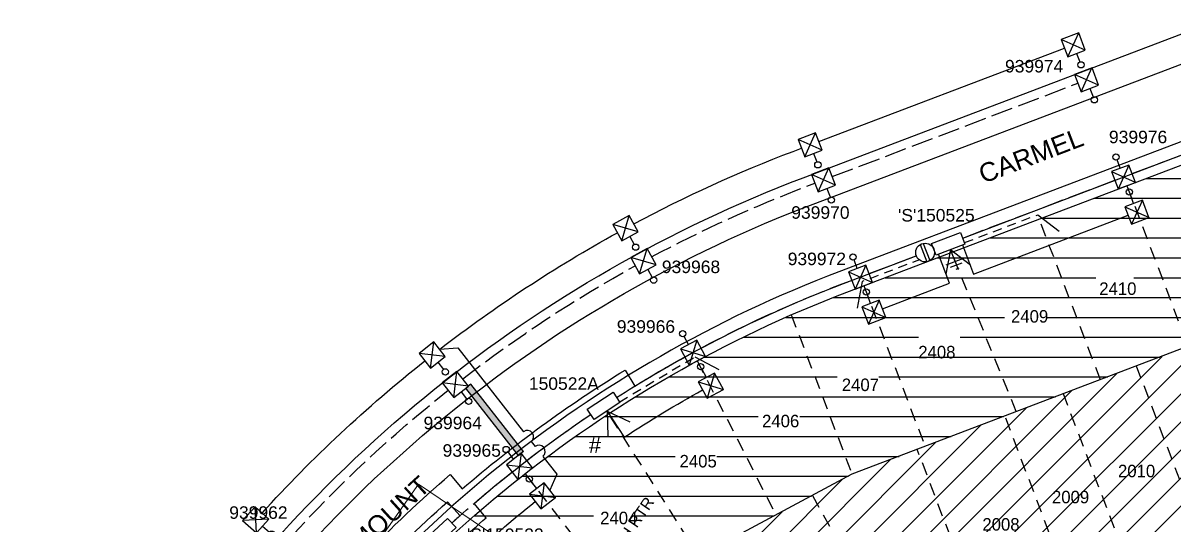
# Model space of a CAD drawing. Header units: metres. Extents: x 303798 to 304438, y 6274082 to 6274908.
# Drawn here: x 303813.7 to 303997.7, y 6274411.1 to 6274491.4 of the extents above; entities that cross this region are included whole.
import ezdxf
from ezdxf import colors
from ezdxf.entities.mleader import LeaderData, LeaderLine
from ezdxf.enums import TextEntityAlignment as Align
from ezdxf.math import Vec2, Vec3

# ---------------------------------------------------------------- set-up
doc = ezdxf.new("R2010")
doc.units = ezdxf.units.M
doc.header["$LTSCALE"] = 0.7
for name, pattern in [('Cable Exist OH', [1, 1, 0]), ('CENTERX2', [101.6, 63.5, -12.7, 12.7, -12.7]), ('Dash', [5, 3, -2]), ('IE Trench LV', [6.5, 5, -1.5])]:
    doc.linetypes.add(name, pattern=pattern)
doc.layers.get('0').update_dxf_attribs({"color": 6})
for name, color, linetype in [('_User Miscellaneous1', 3, 'Continuous'), ('_User Miscellaneous11', 7, 'Continuous'), ('_User Miscellaneous4', 7, 'Continuous'), ('_User Miscellaneous7', 150, 'Continuous'), ('_User Miscellaneous8', 7, 'Continuous'), ('_User Miscellaneous9', 8, 'Continuous'), ('Cadastre Developer_SP_NEW', 4, 'Continuous'), ('Cadastre Roads_SP_NEW', 8, 'Continuous'), ('Duct_SP_NEW', 2, 'Continuous'), ('Equip_HV_NEW', 1, 'Continuous'), ('Equip_LV_NEW', 5, 'Continuous'), ('Mains_HV_NEW_V97', 2, 'Continuous'), ('Mains_LV_NEW_R6', 2, 'Continuous'), ('Mains_LV_NEW_R94', 2, 'Continuous'), ('Mains_LV_NEW_T84', 2, 'Continuous'), ('Services_SP_NEW_UG', 2, 'Continuous'), ('SupportsUG_SP_LV_NEW', 2, 'Continuous'), ('SupportsUG_SP_LV_SL_NEW', 2, 'Continuous'), ('Trench_SP_NEW', 2, 'Continuous')]:
    doc.layers.add(name, color=color, linetype=linetype)
doc.layers.add('_User Miscellaneous5', color=7, linetype='Continuous', lineweight=35)
doc.layers.add('_User Notes', color=7, linetype='Continuous', plot=False)
doc.styles.add('ARIAL', font='arial.ttf', dxfattribs={"height": 2})
doc.styles.add('Dot', font='dotfont.shx', dxfattribs={"height": 2})
doc.styles.add('POLE_LABEL', font='arial.ttf')
doc.styles.add('SL_LABEL', font='arial.ttf')
doc.styles.get("Standard").update_dxf_attribs({"font": 'arial.ttf'})
doc.styles.add('style1', font='iso3098b.shx')
doc.linetypes.add('Cable 1', pattern='A,10,-0.1,["//",style1,S=2.5,R=0,X=0.35,Y=-1.25],-5', length=15.1)
doc.linetypes.add('Cable New UG', pattern='A,8,-1,["x",style1,S=3.5,R=0,X=0.35,Y=-1],-3.5', length=12.5)
doc.linetypes.add('Cable Z', pattern='A,8,-1,["Z",Standard,S=2.5,R=0,X=0.35,Y=-1.25],-3.5', length=12.5)
pattern_1 = [(45, (-0.0158, -0.2443), (-2.2450640303, 2.2450640303), [])]

# ---------------------------------------------------------------- blocks, each defined once
blk = doc.blocks.new('*U49')
at = {"lineweight": -3}
blk.add_lwpolyline([(-2.48, 2.49), (2.47, 2.49), (2.47, 0.51), (-2.48, 0.51)], close=True, dxfattribs=at)
for tag, flags, p in [('STREET_CODE', 9, (1.5, 3.5)), ('OWNED_BY', 9, (1.5, 3.3)), ('OPERATED_BY', 9, (1.5, 3.1)), ('STATE', 9, (1.5, 2.7)), ('SUPPORT_TYPE', 9, (1.5, 2.5)), ('MAINTAINED_BY', 9, (1.5, 2.9)), ('USAGE', 9, (1.5, 2.3)), ('LEGEND', 9, (1.5, 2.1)), ('PARENT', 9, (1.5, 1.9)), ('SUBURB', 9, (1.5, 1.7)), ('STREETNAME', 9, (1.5, 1.5)), ('Z', 1, (1.5, 0.9)), ('LOCATION', 9, (1.5, 1.3)), ('NOTES', 9, (1.5, 1.1))]:
    blk.add_attdef(tag, text='', height=0.2, dxfattribs=dict(flags=flags)).set_placement(p, align=Align.MIDDLE_LEFT)
at = {"layer": '_User Miscellaneous4', "style": 'ARIAL', "flags": 8}
blk.add_attdef('ASSET_NUM', text='', height=2, dxfattribs=at).set_placement((2, 5.5), align=Align.MIDDLE_LEFT)
blk = doc.blocks.new('A$C1B2C29DD')
at = {"layer": 'Services_SP_NEW_UG', "color": 2, "flags": 128}
for points in [[(0, 0), (-2.1, 3.44)], [(0, 0), (2.1, 3.44)]]:
    blk.add_lwpolyline(points, dxfattribs=at)
blk = doc.blocks.new('*U150')
at = {"layer": '_User Miscellaneous7', "lineweight": -3}
for points in [[(0, -3.03), (0, -1.58)], [(-1.49, -3.03), (1.5, -6.01)], [(1.49, -3.03), (-1.49, -6)]]:
    blk.add_lwpolyline(points, dxfattribs=at)
blk.add_lwpolyline([(-1.49, -6), (1.49, -6), (1.49, -3.03), (-1.49, -3.03)], close=True, dxfattribs=at)
blk.add_circle((0, -1.08), 0.5, dxfattribs=at)
at = {"layer": '_User Miscellaneous8', "color": 2, "lineweight": -3}
blk.add_lwpolyline([(-1.49, 0), (1.49, 0), (1.49, 2.97), (-1.49, 2.97)], close=True, dxfattribs=at)
at = {"layer": '_User Miscellaneous9', "color": 2, "lineweight": -3}
for points in [[(-1.49, 2.97), (1.5, -0.01)], [(1.49, 2.97), (-1.49, -0.01)]]:
    blk.add_lwpolyline(points, dxfattribs=at)
at = {"style": 'POLE_LABEL', "flags": 9}
blk.add_attdef('STRUCTURE_PLANT_NUMBER', text='', height=0.2, dxfattribs=at).set_placement((1.64, 1.73), align=Align.MIDDLE_LEFT)
for tag, flags, p in [('STREET_CODE', 9, (1.64, 1.49)), ('OWNED_BY', 9, (1.64, 1.09)), ('OPERATED_BY', 9, (1.64, 0.89)), ('STATE', 9, (1.64, 0.49)), ('COLUMN_TYPE', 9, (1.64, 1.29)), ('MAINTAINED_BY', 9, (1.64, 0.69)), ('USAGE', 9, (1.64, 0.29)), ('LEGEND', 9, (1.64, 0.09)), ('SUBURB', 9, (1.64, -0.31)), ('STREETNAME', 9, (1.64, -0.51)), ('Z', 1, (1.64, -1.31)), ('PARENT', 9, (1.64, -0.11)), ('LOCATION', 9, (1.64, -0.71)), ('NOTES', 9, (1.64, -0.91)), ('LABEL_ALIGNMENT', 9, (1.64, -1.11))]:
    blk.add_attdef(tag, text='', height=0.2, dxfattribs=dict(flags=flags)).set_placement(p, align=Align.MIDDLE_LEFT)
at = {"layer": '_User Miscellaneous5', "style": 'ARIAL', "flags": 8}
blk.add_attdef('ASSET_NUM', text='', height=2, dxfattribs=at).set_placement((2, 3.49), align=Align.MIDDLE_LEFT)
blk = doc.blocks.new('*U51')
at = {"layer": '_User Miscellaneous8', "color": 2}
blk.add_line((0, 0), (0, 1.45), dxfattribs=at)
blk.add_circle((0, 1.95), 0.5, dxfattribs=at)
for tag, p, flags in [('Z', (0, 0), 1), ('OPERATED_BY', (0, -9.61), 9)]:
    blk.add_attdef(tag, p, '', height=0.2, dxfattribs=dict(flags=flags))
at = {"style": 'SL_LABEL', "flags": 9}
blk.add_attdef('STREET_CODE', text='', height=0.2, dxfattribs=at).set_placement((0, -0.2), align=Align.MIDDLE_LEFT)
at = {"flags": 9}
for tag, p in [('CONSTRUCTED_VOLTAGE', (0, -0.4)), ('CONTROL_TYPE', (0, -0.6)), ('OPERATING_VOLTAGE', (0, -1.4)), ('ORIENTATION', (0, -1.6)), ('OWNED_BY', (0, -1.8)), ('LANTERN_PURPOSE', (0, -0.8)), ('LANTERN_TYPE', (0, -1)), ('NO_PHASES', (0, -1.2)), ('STATE', (0, -2)), ('CEXIST', (0, -2.4)), ('CNEW', (0, -2.6)), ('CNUMBER', (0, -2.8)), ('CREMOVE', (0, -3)), ('CREPLACE', (0, -3.2)), ('USAGE', (0, -2.2)), ('LKINGHEIGHT', (0, -3.4)), ('LBRACKET', (0, -3.6)), ('LBRACKETVOCAB', (0, -3.8)), ('LCATEGORY', (0, -4)), ('LCHARGE1', (0, -4.2)), ('LCHARGE1PERCENT', (0, -4.4)), ('LCHARGE2', (0, -4.6)), ('LCHARGE2PERCENT', (0, -4.8)), ('LCHARGE3', (0, -5)), ('LCHARGE3PERCENT', (0, -5.2)), ('LEXIST', (0, -5.4)), ('LLAMP', (0, -5.6)), ('LLAMPVOCAB', (0, -5.8)), ('LMAST', (0, -6)), ('LMASTVOCAB', (0, -6.2)), ('LNEW', (0, -6.4)), ('LANTNUMBER', (0, -6.6)), ('LOUTREACH', (0, -7)), ('LOUTREACHVOCAB', (0, -7.2)), ('LRATECODE', (0, -7.4)), ('SUBURB', (0, -8.6)), ('STREETNAME', (0, -8.8)), ('LREMOVE', (0, -7.6)), ('LREPLACE', (0, -7.8)), ('LTYPE', (0, -8)), ('LTYPEVOCAB', (0, -8.2)), ('LEGEND', (0, -8.4)), ('LOCATION', (0, -9)), ('NOTES', (0, -9.2)), ('MAINTAINED_BY', (0, -9.86))]:
    blk.add_attdef(tag, text='', height=0.2, dxfattribs=at).set_placement(p, align=Align.MIDDLE_LEFT)
at = {"layer": '_User Notes', "style": 'SL_LABEL', "flags": 8}
blk.add_attdef('ASSET_NUM', text='', height=2.5, dxfattribs=at).set_placement((2, 2), align=Align.MIDDLE_LEFT)
at = {"layer": '_User Notes', "flags": 8}
blk.add_attdef('LNUMBER', text='', height=2.5, dxfattribs=at).set_placement((1.2, -2.8), align=Align.MIDDLE_LEFT)
blk = doc.blocks.new('*U105')
for p, q in [((-1.6, 0), (-1.6, 43.86)), ((-1.6, 43.86), (-0.8, 43.86)), ((0, 43.86), (-0.8, 43.86)), ((0, 0), (0, 43.86)), ((-1.6, 0), (-0.8, 0)), ((0, 0), (-0.8, 0))]:
    blk.add_line(p, q)
at = {"style": 'ARIAL'}
blk.add_attdef('SWG_TYPE', text='', height=1.8, rotation=90, dxfattribs=at).set_placement((-0.8, 44.61), align=Align.MIDDLE_LEFT)
blk.add_attdef('SUB_TYPE', text='', height=1.8, rotation=90, dxfattribs=at).set_placement((-0.8, -0.76), align=Align.MIDDLE_RIGHT)
blk = doc.blocks.new('*U66')
at = {"layer": 'Services_SP_NEW_UG', "color": 2, "flags": 128}
blk.add_lwpolyline([(-15, -0.75), (-17.25, 2.93)], dxfattribs=at)
at = {"layer": 'Services_SP_NEW_UG', "color": 2, "linetype": 'Dash', "ltscale": 0.7, "flags": 128}
blk.add_lwpolyline([(-2.47, -0.75), (-15, -0.75)], dxfattribs=at)
blk = doc.blocks.new('*U154')
at = {"layer": 'Services_SP_NEW_UG', "color": 2, "flags": 128}
blk.add_lwpolyline([(-16.11, -3.61), (-18.96, -0.37)], dxfattribs=at)
at = {"layer": 'Services_SP_NEW_UG', "color": 2, "linetype": 'Dash', "ltscale": 0.7, "flags": 128}
blk.add_lwpolyline([(-2.31, -1.17), (-16.11, -3.61)], dxfattribs=at)
blk = doc.blocks.new('*U97')
at = {"layer": 'Services_SP_NEW_UG', "color": 2, "flags": 128}
blk.add_lwpolyline([(15.01, -0.75), (17.26, 2.93)], dxfattribs=at)
at = {"layer": 'Services_SP_NEW_UG', "color": 2, "linetype": 'Dash', "ltscale": 0.7, "flags": 128}
blk.add_lwpolyline([(2.47, -0.75), (15.01, -0.75)], dxfattribs=at)
blk = doc.blocks.new('_Dot')
at = {"color": 0, "linetype": 'ByBlock', "lineweight": -2}
blk.add_line((-0.5, 0), (-1, 0), dxfattribs=at)
at = {"color": 0, "linetype": 'ByBlock', "const_width": 0.5}
blk.add_lwpolyline([(-0.25, 0, 1), (0.25, 0, 1)], format="xyb", close=True, dxfattribs=at)
blk = doc.blocks.new('*U100')
blk.add_wipeout([(-1.06, -0.44), (-1.18, -0.58), (-1.29, -0.74), (-1.37, -0.91), (-1.43, -1.08), (-1.48, -1.27), (-1.49, -1.45), (-1.49, -1.64), (-1.46, -1.83), (-1.41, -2.01), (-1.33, -2.18), (-1.24, -2.34), (-1.12, -2.49), (-0.99, -2.62), (-0.84, -2.74), (-0.68, -2.83), (-0.51, -2.91), (-0.33, -2.96), (-0.14, -2.99), (0.05, -2.99), (0.23, -2.98), (0.42, -2.93), (0.59, -2.87), (0.76, -2.79), (0.92, -2.68), (1.06, -2.56), (1.18, -2.42), (1.29, -2.26), (1.37, -2.09), (1.43, -1.92), (1.48, -1.73), (1.49, -1.55), (1.49, -1.36), (1.46, -1.17), (1.41, -0.99), (1.33, -0.82), (1.24, -0.66), (1.12, -0.51), (0.99, -0.38), (0.84, -0.26), (0.68, -0.17), (0.51, -0.09), (0.33, -0.04), (0.14, -0.01), (-0.05, -0.01), (-0.23, -0.02), (-0.42, -0.07), (-0.59, -0.13), (-0.76, -0.21), (-0.92, -0.32)])
for p, q in [((-1.48, -1.25), (1.48, -1.25)), ((-1.48, -1.75), (1.48, -1.75))]:
    blk.add_line(p, q)
blk.add_circle((0, -1.5), 1.5)
for tag, flags, p in [('ACTUAL_STATUS', 9, (1.5, 0)), ('CONSTRUCTED_VOLTAGE', 9, (1.5, -0.2)), ('OPERATING_VOLTAGE', 9, (1.5, -0.6)), ('ORIENTATION', 9, (1.5, -0.8)), ('STATE', 9, (1.5, -1)), ('SWITCH_TYPE', 9, (1.5, -1.2)), ('OWNED_BY', 9, (1.5, -1.8)), ('NO_PHASES', 9, (1.5, -0.4)), ('USAGE', 9, (1.5, -1.4)), ('NOTES', 9, (1.5, -1.6)), ('OPERATED_BY', 9, (1.5, -2)), ('TYPE', 9, (1.5, -2.6)), ('Z', 1, (1.5, -2.8)), ('MAINTAINED_BY', 9, (1.5, -2.2)), ('NUMBER_OF_PHASES', 9, (1.5, -2.4))]:
    blk.add_attdef(tag, text='', height=0.2, dxfattribs=dict(flags=flags)).set_placement(p, align=Align.MIDDLE_LEFT)
blk = doc.blocks.new('Earth')
for p, q in [((0, -2.04), (0, 0)), ((-1.5, -2.04), (1.5, -2.04)), ((-1, -2.64), (1, -2.64)), ((-0.25, -3.24), (0.25, -3.24))]:
    blk.add_line(p, q)

msp = doc.modelspace()

# ---------------------------------------------------------------- hatches: boundary and pattern name
at = {"layer": '_User Miscellaneous11'}
h = msp.add_hatch(dxfattribs=at)
h.set_pattern_fill('ANSI31', color=3, angle=315)
h.set_pattern_definition([(0, (-0.0158, -0.2443), (1e-15, 3.175), [])])
edge = h.paths.add_edge_path()
edge.add_line((303856.99, 6274381.31), (303887.44, 6274365.46))
edge.add_line((303887.44, 6274365.46), (303896.17, 6274382.23))
edge.add_line((303896.17, 6274382.23), (303922.73, 6274406.6))
edge.add_line((303922.73, 6274406.6), (303946.22, 6274419.19))
edge.add_line((303946.22, 6274419.19), (304121.46, 6274485.88))
edge.add_line((304121.46, 6274485.88), (304111.71, 6274511.53))
edge.add_line((304111.71, 6274511.53), (303945.4, 6274448.3))
edge.add_arc((304015.48, 6274263.97), 197.2, 110.8167, 143.4859)
h.paths.add_polyline_path([(304106.37, 6274494.92), (304112.47, 6274494.92), (304112.47, 6274497.62), (304106.37, 6274497.62)], flags=16)
h.paths.add_polyline_path([(304092.35, 6274489.59), (304098.41, 6274489.59), (304098.41, 6274492.29), (304092.35, 6274492.29)], flags=16)
h.paths.add_polyline_path([(304078.33, 6274484.26), (304084.43, 6274484.26), (304084.43, 6274486.96), (304078.33, 6274486.96)], flags=16)
h.paths.add_polyline_path([(304064.31, 6274478.93), (304070.39, 6274478.93), (304070.39, 6274481.63), (304064.31, 6274481.63)], flags=16)
h.paths.add_polyline_path([(304050.28, 6274473.6), (304056.36, 6274473.6), (304056.36, 6274476.3), (304050.28, 6274476.3)], flags=16)
h.paths.add_polyline_path([(304037.31, 6274468.72), (304043.41, 6274468.72), (304043.41, 6274471.42), (304037.31, 6274471.42)], flags=16)
h.paths.add_polyline_path([(304025.63, 6274464.28), (304031.65, 6274464.28), (304031.65, 6274466.98), (304025.63, 6274466.98)], flags=16)
h.paths.add_polyline_path([(304012.67, 6274459.36), (304018.77, 6274459.36), (304018.77, 6274462.06), (304012.67, 6274462.06)], flags=16)
h.paths.add_polyline_path([(303999.22, 6274454.24), (304004.72, 6274454.24), (304004.72, 6274456.94), (303999.22, 6274456.94)], flags=16)
h.paths.add_polyline_path([(303985.2, 6274448.91), (303991.3, 6274448.91), (303991.3, 6274451.61), (303985.2, 6274451.61)], flags=16)
h.paths.add_polyline_path([(303970.61, 6274443.36), (303977.31, 6274443.36), (303977.31, 6274446.06), (303970.61, 6274446.06)], flags=16)
h.paths.add_polyline_path([(303956.84, 6274438.52), (303963.5, 6274438.52), (303963.5, 6274441.22), (303956.84, 6274441.22)], flags=16)
h.paths.add_polyline_path([(303943.84, 6274433.19), (303950.54, 6274433.19), (303950.54, 6274435.89), (303943.84, 6274435.89)], flags=16)
h.paths.add_polyline_path([(303931.21, 6274427.8), (303937.89, 6274427.8), (303937.89, 6274430.5), (303931.21, 6274430.5)], flags=16)
h.paths.add_polyline_path([(303917.93, 6274421.08), (303924.61, 6274421.08), (303924.61, 6274423.78), (303917.93, 6274423.78)], flags=16)
h.paths.add_polyline_path([(303904.87, 6274411.51), (303911.57, 6274411.51), (303911.57, 6274414.21), (303904.87, 6274414.21)], flags=16)
h.paths.add_polyline_path([(303882.18, 6274392.12), (303888.88, 6274392.12), (303888.88, 6274394.82), (303882.18, 6274394.82)], flags=16)
h.paths.add_polyline_path([(303872.91, 6274379.48), (303879.01, 6274379.48), (303879.01, 6274382.18), (303872.91, 6274382.18)], flags=16)
h.paths.add_polyline_path([(303893.27, 6274402), (303899.89, 6274402), (303899.89, 6274404.7), (303893.27, 6274404.7)], flags=16)
h = msp.add_hatch(dxfattribs=at)
h.set_pattern_fill('ANSI31', color=3)
h.set_pattern_definition(pattern_1)
edge = h.paths.add_edge_path()
edge.add_line((303912.66, 6274333.71), (303908.74, 6274326.18))
edge.add_line((303908.74, 6274326.18), (303902, 6274324.06))
edge.add_line((303902, 6274324.06), (303873.59, 6274338.85))
edge.add_line((303873.59, 6274338.85), (303896.17, 6274382.23))
edge.add_line((303896.17, 6274382.23), (303922.73, 6274406.6))
edge.add_line((303922.73, 6274406.6), (303946.22, 6274419.19))
edge.add_line((303946.22, 6274419.19), (304110.89, 6274481.8))
edge.add_line((304110.89, 6274481.8), (304149.28, 6274380.85))
edge.add_line((304149.28, 6274380.85), (304125.91, 6274371.97))
edge.add_line((304125.91, 6274371.97), (304119.46, 6274374.86))
edge.add_line((304119.46, 6274374.86), (304093.51, 6274443.1))
edge.add_line((304093.51, 6274443.1), (303992.41, 6274404.66))
edge.add_arc((304045.72, 6274264.45), 150, 110.8167, 152.5)
h.paths.add_polyline_path([(304129.03, 6274382.01), (304135.71, 6274382.01), (304135.71, 6274384.71), (304129.03, 6274384.71)], flags=24)
h.paths.add_polyline_path([(304123.73, 6274397.11), (304130.43, 6274397.11), (304130.43, 6274399.81), (304123.73, 6274399.81)], flags=24)
h.paths.add_polyline_path([(304119.84, 6274408.75), (304126.45, 6274408.75), (304126.45, 6274411.42), (304119.84, 6274411.42)], flags=24)
h.paths.add_polyline_path([(304115.13, 6274420.48), (304121.82, 6274420.48), (304121.82, 6274423.15), (304115.13, 6274423.15)], flags=24)
h.paths.add_polyline_path([(304111.94, 6274432.68), (304118.04, 6274432.68), (304118.04, 6274435.38), (304111.94, 6274435.38)], flags=24)
h.paths.add_polyline_path([(304106.25, 6274443.85), (304112.94, 6274443.85), (304112.94, 6274446.52), (304106.25, 6274446.52)], flags=24)
h.paths.add_polyline_path([(304101.13, 6274454.86), (304107.23, 6274454.86), (304107.23, 6274457.56), (304101.13, 6274457.56)], flags=24)
h.paths.add_polyline_path([(304094.86, 6274466.5), (304100.92, 6274466.5), (304100.92, 6274469.2), (304094.86, 6274469.2)], flags=24)
h.paths.add_polyline_path([(304075.08, 6274451.55), (304081.18, 6274451.55), (304081.18, 6274454.25), (304075.08, 6274454.25)], flags=24)
h.paths.add_polyline_path([(304064.43, 6274447.31), (304070.51, 6274447.31), (304070.51, 6274450.01), (304064.43, 6274450.01)], flags=24)
h.paths.add_polyline_path([(304055.09, 6274443.76), (304061.17, 6274443.76), (304061.17, 6274446.46), (304055.09, 6274446.46)], flags=24)
h.paths.add_polyline_path([(304044.2, 6274439.87), (304050.3, 6274439.87), (304050.3, 6274442.57), (304044.2, 6274442.57)], flags=24)
h.paths.add_polyline_path([(304032.03, 6274435.06), (304038.05, 6274435.06), (304038.05, 6274437.76), (304032.03, 6274437.76)], flags=24)
h.paths.add_polyline_path([(304018.58, 6274430.16), (304024.68, 6274430.16), (304024.68, 6274432.86), (304018.58, 6274432.86)], flags=24)
h.paths.add_polyline_path([(304006.75, 6274425.72), (304012.25, 6274425.72), (304012.25, 6274428.42), (304006.75, 6274428.42)], flags=24)
h.paths.add_polyline_path([(303994.37, 6274420.84), (304000.47, 6274420.84), (304000.47, 6274423.54), (303994.37, 6274423.54)], flags=24)
h.paths.add_polyline_path([(303980.76, 6274415.16), (303987.45, 6274415.16), (303987.45, 6274417.83), (303980.76, 6274417.83)], flags=24)
h.paths.add_polyline_path([(303966.74, 6274410.19), (303973.39, 6274410.19), (303973.39, 6274412.86), (303966.74, 6274412.86)], flags=24)
h.paths.add_polyline_path([(303952.38, 6274402.39), (303959.08, 6274402.39), (303959.08, 6274405.09), (303952.38, 6274405.09)], flags=24)
h.paths.add_polyline_path([(303938.19, 6274393.62), (303944.86, 6274393.62), (303944.86, 6274396.29), (303938.19, 6274396.29)], flags=24)
h.paths.add_polyline_path([(303926.47, 6274384.03), (303933.15, 6274384.03), (303933.15, 6274386.73), (303926.47, 6274386.73)], flags=24)
h.paths.add_polyline_path([(303914.91, 6274374.12), (303921.61, 6274374.12), (303921.61, 6274376.82), (303914.91, 6274376.82)], flags=24)
h.paths.add_polyline_path([(303904.74, 6274362.3), (303911.35, 6274362.3), (303911.35, 6274364.97), (303904.74, 6274364.97)], flags=24)
h.paths.add_polyline_path([(303884.11, 6274347.15), (303890.21, 6274347.15), (303890.21, 6274349.85), (303884.11, 6274349.85)], flags=24)
h.paths.add_polyline_path([(303899.58, 6274338.67), (303906.27, 6274338.67), (303906.27, 6274341.34), (303899.58, 6274341.34)], flags=24)
h = msp.add_hatch(color=256, dxfattribs=at)
h.dxf.hatch_style = 1
h.paths.add_polyline_path([(303892.88, 6274422.22), (303893.7, 6274422.86), (303885.28, 6274433.62), (303884.47, 6274432.98)])
h = msp.add_hatch(dxfattribs=at)
h.set_pattern_fill('ANSI31', color=3)
h.set_pattern_definition(pattern_1)
edge = h.paths.add_edge_path()
edge.add_line((304102.63, 6274368.47), (304084.86, 6274415.2))
edge.add_line((304084.86, 6274415.2), (304078.41, 6274418.1))
edge.add_line((304078.41, 6274418.1), (303998.81, 6274387.83))
edge.add_arc((304045.72, 6274264.45), 132, 110.8167, 152.5)
edge.add_line((303928.63, 6274325.4), (303924.71, 6274317.87))
edge.add_line((303924.71, 6274317.87), (303926.84, 6274311.13))
edge.add_line((303926.84, 6274311.13), (303971.19, 6274288.04))
edge.add_line((303971.19, 6274288.04), (303977.93, 6274290.17))
edge.add_line((303977.93, 6274290.17), (303981.85, 6274297.7))
edge.add_arc((304045.72, 6274264.45), 72, 110.8167, 152.5, ccw=False)
edge.add_line((304020.13, 6274331.75), (304099.74, 6274362.02))
edge.add_line((304099.74, 6274362.02), (304102.63, 6274368.47))
h.paths.add_polyline_path([(304073.68, 6274369.05), (304080.34, 6274369.05), (304080.34, 6274371.75), (304073.68, 6274371.75)], flags=24)
h.paths.add_polyline_path([(304087.24, 6274374.21), (304093.94, 6274374.21), (304093.94, 6274376.91), (304087.24, 6274376.91)], flags=24)
h.paths.add_polyline_path([(304063.58, 6274395.63), (304070.28, 6274395.63), (304070.28, 6274398.33), (304063.58, 6274398.33)], flags=24)
h.paths.add_polyline_path([(304077.14, 6274400.79), (304083.81, 6274400.79), (304083.81, 6274403.46), (304077.14, 6274403.46)], flags=24)
h.paths.add_polyline_path([(304037.33, 6274355.23), (304044.01, 6274355.23), (304044.01, 6274357.93), (304037.33, 6274357.93)], flags=24)
h.paths.add_polyline_path([(304050.31, 6274360.17), (304056.99, 6274360.17), (304056.99, 6274362.87), (304050.31, 6274362.87)], flags=24)
h.paths.add_polyline_path([(304062, 6274364.61), (304068.7, 6274364.61), (304068.7, 6274367.31), (304062, 6274367.31)], flags=24)
h.paths.add_polyline_path([(304040.22, 6274386.75), (304046.91, 6274386.75), (304046.91, 6274389.42), (304040.22, 6274389.42)], flags=24)
h.paths.add_polyline_path([(304051.9, 6274391.19), (304058.55, 6274391.19), (304058.55, 6274393.86), (304051.9, 6274393.86)], flags=24)
h.paths.add_polyline_path([(304013.2, 6274376.47), (304019.26, 6274376.47), (304019.26, 6274379.17), (304013.2, 6274379.17)], flags=24)
h.paths.add_polyline_path([(304027.23, 6274381.81), (304033.88, 6274381.81), (304033.88, 6274384.48), (304027.23, 6274384.48)], flags=24)
h.paths.add_polyline_path([(304010.39, 6274343.77), (304017.01, 6274343.77), (304017.01, 6274346.47), (304010.39, 6274346.47)], flags=24)
h.paths.add_polyline_path([(304023.3, 6274349.9), (304030, 6274349.9), (304030, 6274352.6), (304023.3, 6274352.6)], flags=24)
h.paths.add_polyline_path([(304000.4, 6274371.08), (304007.05, 6274371.08), (304007.05, 6274373.75), (304000.4, 6274373.75)], flags=24)
h.paths.add_polyline_path([(303987.61, 6274365.46), (303994.18, 6274365.46), (303994.18, 6274368.13), (303987.61, 6274368.13)], flags=24)
h.paths.add_polyline_path([(303995.79, 6274337.12), (304002.49, 6274337.12), (304002.49, 6274339.82), (303995.79, 6274339.82)], flags=24)
h.paths.add_polyline_path([(303975.7, 6274358.29), (303982.36, 6274358.29), (303982.36, 6274360.99), (303975.7, 6274360.99)], flags=24)
h.paths.add_polyline_path([(303963.12, 6274348.71), (303969.76, 6274348.71), (303969.76, 6274351.41), (303963.12, 6274351.41)], flags=24)
h.paths.add_polyline_path([(303982.36, 6274327.18), (303988.46, 6274327.18), (303988.46, 6274329.88), (303982.36, 6274329.88)], flags=24)
h.paths.add_polyline_path([(303951.55, 6274338.66), (303958.18, 6274338.66), (303958.18, 6274341.33), (303951.55, 6274341.33)], flags=24)
h.paths.add_polyline_path([(303971.51, 6274314.3), (303978.21, 6274314.3), (303978.21, 6274317), (303971.51, 6274317)], flags=24)
h.paths.add_polyline_path([(303943.06, 6274326.66), (303949.72, 6274326.66), (303949.72, 6274329.36), (303943.06, 6274329.36)], flags=24)
h.paths.add_polyline_path([(303936.12, 6274312.76), (303942.73, 6274312.76), (303942.73, 6274315.43), (303936.12, 6274315.43)], flags=24)
h.paths.add_polyline_path([(303962.37, 6274299.65), (303969.02, 6274299.65), (303969.02, 6274302.32), (303962.37, 6274302.32)], flags=24)

# ---------------------------------------------------------------- linework, layer by layer
at = {"layer": 'Cadastre Developer_SP_NEW', "color": 8, "linetype": 'Dash'}
for p, q in [((303990.18, 6274465.35), (303999.96, 6274439.65)), ((303985.94, 6274434.32), (303976.16, 6274460.02)), ((303972.5, 6274429.21), (303962.14, 6274454.69)), ((303948.12, 6274449.35), (303957.9, 6274423.65)), ((303936.52, 6274444.69), (303946.22, 6274419.21)), ((303921.48, 6274437.34), (303934.06, 6274412.69)), ((304002.37, 6274408.47), (303991.71, 6274436.51)), ((303990.69, 6274404.02), (303980.02, 6274432.07)), ((303921.88, 6274405.84), (303907.33, 6274428.88)), ((303981.51, 6274400.03), (303970.68, 6274428.51)), ((303968.18, 6274392.88), (303956.66, 6274423.18)), ((303893.96, 6274419.29), (303911.56, 6274396.36)), ((303939.93, 6274415.79), (303956.73, 6274385.21))]:
    msp.add_line(p, q, dxfattribs=at)
at = {"layer": 'Cadastre Developer_SP_NEW'}
for points in [[(304250.14, 6274090.02), (304250.14, 6274090.02), (304164.8, 6274134.45, -0.130913), (304133.45, 6274163.1), (304120.62, 6274183.12, 0.130987), (304098.75, 6274203.1), (303813.66, 6274351.43), (303833.99, 6274382.55, -0.158481), (303938.41, 6274466.63), (304215.63, 6274572.09), (304291.87, 6274601.1, 0.03126), (304302.07, 6274605.74, 0.003846), (304303.29, 6274606.39, 0.213777), (304318.06, 6274626.03, -0.318953), (304336.75, 6274642.74, 0.209376), (304361.09, 6274656.83, 0.147736), (304370.73, 6274684.09), (304375.5, 6274786.66)], [(303873.6, 6274338.84), (303843.75, 6274354.37), (303842.39, 6274359.57), (303850.4, 6274371.83, -0.158481), (303945.38, 6274448.31), (304125.4, 6274516.79), (304130.56, 6274514.48)]]:
    msp.add_lwpolyline(points, format="xyb", dxfattribs=at)
msp.add_lwpolyline([(304121.46, 6274485.88), (303946.22, 6274419.21), (303922.73, 6274406.61), (303896.17, 6274382.23), (303865.98, 6274324.21)], dxfattribs=at)
at = {"layer": 'Cadastre Roads_SP_NEW'}
for points in [[(303817.67, 6274349.34), (303837.76, 6274380.09, -0.158481), (303940.01, 6274462.42), (304217.23, 6274567.89)], [(304133.83, 6274515.72, 0.414214), (304124.15, 6274520.07), (303944.14, 6274451.58, 0.158481), (303847.47, 6274373.75), (303839.69, 6274361.83, 0.443462), (303842.5, 6274351.08), (303901.28, 6274320.49, 0.414214), (303911.4, 6274323.68), (303915.78, 6274332.1, -0.189137), (303996.57, 6274402.52), (304072.31, 6274431.34), (304073.3, 6274431.68, -0.396683), (304098.7, 6274419.64)]]:
    msp.add_lwpolyline(points, format="xyb", dxfattribs=at)
at = {"layer": 'Duct_SP_NEW'}
for p, q in [((303884.47, 6274432.98), (303884.87, 6274433.3)), ((303892.88, 6274422.22), (303884.47, 6274432.98)), ((303885.28, 6274433.62), (303884.87, 6274433.3)), ((303893.7, 6274422.86), (303885.28, 6274433.62)), ((303892.88, 6274422.22), (303893.29, 6274422.54)), ((303893.7, 6274422.86), (303893.29, 6274422.54))]:
    msp.add_line(p, q, dxfattribs=at)
at = {"layer": 'Mains_HV_NEW_V97', "color": 2, "linetype": 'Cable 1', "lineweight": 0, "flags": 128}
msp.add_lwpolyline([(303827.47, 6274339.71), (303838.57, 6274356.4), (303837.53, 6274360.36), (303846.63, 6274374.3, -0.009223), (303850.81, 6274380.46), (303876.9, 6274417.6), (303894.38, 6274405.78)], format="xyb", dxfattribs=at)
at = {"layer": 'Mains_LV_NEW_R6', "color": 2, "linetype": 'Cable Z', "flags": 128}
for points in [[(303940.94, 6274472.41), (303980.22, 6274487.35)], [(303963.9, 6274455.87), (303965.67, 6274451.21), (303990.39, 6274460.62)], [(303951.11, 6274445.68), (303961.83, 6274449.75), (303960.06, 6274454.41)], [(303880.27, 6274439.18), (303883.2, 6274439.4), (303893.69, 6274425.99)], [(303894.93, 6274424.42), (303895.54, 6274423.64)], [(303896.77, 6274422.06), (303899.02, 6274419.19), (303897.91, 6274416.65)]]:
    msp.add_lwpolyline(points, dxfattribs=at)
for points in [[(303911.31, 6274459.24, -0.031679), (303936.81, 6274470.84), (303938.16, 6274471.35)], [(303880.27, 6274439.17, -0.038466), (303908.7, 6274457.82, -0.038466)], [(303851.88, 6274413, -0.04035), (303877.93, 6274437.34)], [(303907.05, 6274429.31), (303909.81, 6274425.13, -0.018974), (303922.33, 6274432.68, -0.037961)], [(303884.5, 6274405.31, -0.019475), (303895.56, 6274414.82)]]:
    msp.add_lwpolyline(points, format="xyb", dxfattribs=at)
at = {"layer": 'Mains_LV_NEW_R6', "color": 2, "linetype": 'Cable Z'}
for centre, start, end in [((303894.31, 6274425.21), 308.0513, 128.0513), ((303896.15, 6274422.85), 308.2032, 127.8994)]:
    msp.add_arc(centre, 1, start, end, dxfattribs=at)
at = {"layer": 'Mains_LV_NEW_R94', "color": 2, "linetype": 'Cable 1'}
msp.add_lwpolyline([(303882.19, 6274410.01), (303883.56, 6274408.53, -0.007125), (303887.73, 6274412.23), (303885.81, 6274414.54, -0.029529), (303904.45, 6274428.77, -0.029529)], format="xyb", dxfattribs=at)
at = {"layer": 'Mains_LV_NEW_T84', "linetype": 'Cable New UG', "flags": 128}
msp.add_lwpolyline([(303963.94, 6274456.95), (304015.4, 6274476.51)], dxfattribs=at)
at = {"layer": 'Mains_LV_NEW_T84', "linetype": 'Cable New UG'}
for points in [[(303857.27, 6274390.68), (303855.61, 6274391.81, -0.046495), (303881.98, 6274419.16), (303883.89, 6274416.85, -0.040041), (303909.94, 6274435.87), (303911.51, 6274433.31, -0.046861), (303944.86, 6274449.7), (303959.31, 6274455.19)], [(303856.93, 6274383.73, -0.003705), (303858.72, 6274386.06), (303856.23, 6274387.76, -0.046023), (303881.56, 6274414.8), (303883.55, 6274412.56, 0.002209), (303882.24, 6274411.39)]]:
    msp.add_lwpolyline(points, format="xyb", dxfattribs=at)
at = {"layer": 'Trench_SP_NEW', "linetype": 'IE Trench LV', "flags": 128}
for points in [[(303943.07, 6274466.8), (303982.36, 6274481.74)], [(303991.04, 6274467.28), (304015.4, 6274476.51)], [(303963.93, 6274456.97), (303988.26, 6274466.23)], [(303948.98, 6274451.28), (303959.31, 6274455.19)]]:
    msp.add_lwpolyline(points, dxfattribs=at)
for points in [[(303914.17, 6274453.96, -0.031633), (303938.95, 6274465.23), (303940.3, 6274465.74)], [(303883.97, 6274434.45, -0.038371), (303911.56, 6274452.55, -0.038371)], [(303922.08, 6274439.37, -0.033312), (303946.2, 6274450.22)], [(303908.59, 6274431.48, -0.01594), (303919.47, 6274437.95)], [(303856.34, 6274408.99, -0.040256), (303881.63, 6274432.62, -0.040256)], [(303894.2, 6274421.38, -0.015895), (303904.45, 6274428.77)], [(303882.24, 6274411.39, -0.015875), (303891.86, 6274419.55)]]:
    msp.add_lwpolyline(points, format="xyb", dxfattribs=at)

# ---------------------------------------------------------------- block references
at = {"layer": 'Equip_HV_NEW', "linetype": 'CENTERX2', "rotation": 325.9466038184164}
msp.add_blockref('*U105', (303882.83, 6274367.8), dxfattribs=at).add_auto_attribs({'SUB_TYPE': 'PS', 'SWG_TYPE': '8DJH RTR'})
at = {"layer": 'Services_SP_NEW_UG'}
for name, p, rotation in [('*U66', (303962.16, 6274454.66), 200.8166666897762), ('*U97', (303962.16, 6274454.65), 200.816666690084), ('*U154', (303907.33, 6274428.88), 200.828594854393)]:
    msp.add_blockref(name, p, dxfattribs=dict(at, rotation=rotation))
at = {"layer": 'SupportsUG_SP_LV_NEW'}
for p, rotation in [((303961.98, 6274455.14), 200.8166666814517), ((303907.05, 6274429.31), 213.2550284852306)]:
    msp.add_blockref('A$C1B2C29DD', p, dxfattribs=dict(at, rotation=rotation))
ref = msp.add_blockref('*U49', (303907.33, 6274428.88), dxfattribs=dict(at, rotation=33.25502848523055))
ref.add_attrib('ASSET_NUM_001', '150522A', (303894.55, 6274432.7), dxfattribs={"layer": '_User Miscellaneous4', "height": 2, "style": 'ARIAL'})
ref = msp.add_blockref('*U49', (303881.44, 6274408.62), dxfattribs=dict(at, rotation=42.83121807217583))
ref.add_attrib('ASSET_NUM_001', "'S'150522", (303884.66, 6274408.53), dxfattribs={"layer": '_User Miscellaneous4', "height": 2, "style": 'ARIAL'})
at = {"layer": 'SupportsUG_SP_LV_SL_NEW', "ltscale": 0.5}
ref = msp.add_blockref('*U150', (303983.21, 6274483.67), dxfattribs=dict(at, rotation=200.8286104963161))
ref.add_attrib('ASSET_NUM_001', '939974', (303970.69, 6274483.46), dxfattribs={"layer": '_User Miscellaneous5', "height": 2, "style": 'ARIAL'})
for p, rotation in [((303984.27, 6274480.9), 200.8286104963161), ((303989.12, 6274468.13), 20.82843067089965), ((303942.21, 6274464.9), 200.8286104963161), ((303947.07, 6274452.13), 20.82843067089965), ((303913.57, 6274451.96), 208.4622292253416), ((303920.08, 6274439.95), 28.46238728454068), ((303883.71, 6274432.38), 218.0513239871366), ((303892.12, 6274421.62), 38.05132053467437)]:
    msp.add_blockref('*U51', p, dxfattribs=dict(at, rotation=rotation))
ref = msp.add_blockref('*U150', (303941.15, 6274467.67), dxfattribs=dict(at, rotation=200.8286104963161))
ref.add_attrib('ASSET_NUM_001', '939970', (303936.51, 6274460.06), dxfattribs={"layer": '_User Miscellaneous5', "height": 2, "style": 'ARIAL'})
ref = msp.add_blockref('*U150', (303990.18, 6274465.35), dxfattribs=dict(at, rotation=20.82843067089965))
ref.add_attrib('ASSET_NUM_001', '939976', (303987.31, 6274472.14), dxfattribs={"layer": '_User Miscellaneous5', "height": 2, "style": 'ARIAL'})
ref = msp.add_blockref('*U150', (303912.16, 6274454.57), dxfattribs=dict(at, rotation=208.4622292253416))
ref.add_attrib('ASSET_NUM_001', '939968', (303915.82, 6274451.37), dxfattribs={"layer": '_User Miscellaneous5', "height": 2, "style": 'ARIAL'})
ref = msp.add_blockref('*U150', (303948.12, 6274449.35), dxfattribs=dict(at, rotation=20.82843067089965))
ref.add_attrib('ASSET_NUM_001', '939972', (303935.94, 6274452.64), dxfattribs={"layer": '_User Miscellaneous5', "height": 2, "style": 'ARIAL'})
ref = msp.add_blockref('*U150', (303921.5, 6274437.34), dxfattribs=dict(at, rotation=28.46238728454068))
ref.add_attrib('ASSET_NUM_001', '939966', (303908.61, 6274441.83), dxfattribs={"layer": '_User Miscellaneous5', "height": 2, "style": 'ARIAL'})
ref = msp.add_blockref('*U150', (303881.87, 6274434.72), dxfattribs=dict(at, rotation=218.0513239871366))
ref.add_attrib('ASSET_NUM_001', '939964', (303877.71, 6274426.4), dxfattribs={"layer": '_User Miscellaneous5', "height": 2, "style": 'ARIAL'})
ref = msp.add_blockref('*U150', (303893.96, 6274419.29), dxfattribs=dict(at, rotation=38.05132053467437))
ref.add_attrib('ASSET_NUM_001', '939965', (303880.76, 6274422), dxfattribs={"layer": '_User Miscellaneous5', "height": 2, "style": 'ARIAL'})
ref = msp.add_blockref('*U150', (303854.23, 6274408.89), dxfattribs=dict(at, rotation=228.0627420778891))
ref.add_attrib('ASSET_NUM_001', '939962', (303846.64, 6274412.07), dxfattribs={"layer": '_User Miscellaneous5', "height": 2, "style": 'ARIAL'})

# ---------------------------------------------------------------- texts
at = {"layer": '_User Miscellaneous1', "color": 7, "insert": (303904.14, 6274425.11), "char_height": 2.5, "attachment_point": 1, "rotation": 0.1586, "style": 'ARIAL'}
msp.add_mtext_dynamic_manual_height_columns('{\\C3;#}', width=5, gutter_width=10, heights=[0], dxfattribs=at)
at = {"layer": 'Cadastre Developer_SP_NEW', "color": 8, "style": 'Dot'}
for s, p in [('2410', (303985.76, 6274447.88)), ('2409', (303971.65, 6274443.45)), ('2408', (303956.82, 6274437.73)), ('2407', (303944.59, 6274432.5)), ('2406', (303931.84, 6274426.71)), ('2405', (303918.65, 6274420.29)), ('2404', (303905.95, 6274411.21))]:
    msp.add_text(s, height=2, dxfattribs=at).set_placement(p)
for s, p in [('2010', (303988.76, 6274418.72)), ('2009', (303978.2, 6274414.55)), ('2008', (303967.07, 6274410.18))]:
    msp.add_text(s, height=2, rotation=0.0119, dxfattribs=at).set_placement(p)
at = {"layer": 'Cadastre Roads_SP_NEW', "color": 3, "style": 'ARIAL'}
for s, rotation, p in [('CARMEL ', 20.8311, (303967.21, 6274465.65)), ('MOUNT', 42.3343, (303867.63, 6274406.6))]:
    msp.add_text(s, height=3, rotation=rotation, dxfattribs=at).set_placement(p)

# ---------------------------------------------------------------- leaders
at = {"layer": '_User Miscellaneous1', "color": 7}
ml = msp.add_multileader_mtext('Standard', dxfattribs=at)
ml.set_content('{\\C4;RESIDUE 207\\P\\H1.5x;\\C2;URS 19611\\H0.66667x;\\C4;\\PRESIDUE\\P(FUT. SUBDIVISION)}', color=7, style='ARIAL')
ml.set_leader_properties(color=4)
ml.set_arrow_properties(name='DOT')
ml.build(insert=Vec2(0, 0))
ml.multileader.update_dxf_attribs({"leader_type": 2, "arrow_head_size": 2})
ctx = ml.context
ctx.base_point, ctx.char_height, ctx.arrow_head_size, ctx.plane_origin = Vec3(303958.95, 6274509.63), 2, 2, Vec3(304012.21, 6274467.26)
ctx.text_align_type, ctx.attachment_type = 1, 1
notes = []
notes.append((ctx, [(0, (1, 1, 0), (303997.53, 6274509.63), (-1, 0), 8, [(0, [(304012.21, 6274467.26)], 0, [])])]))
ctx.mtext.insert, ctx.mtext.alignment, ctx.mtext.flow_direction = Vec3(303974.24, 6274510.92), 2, 5
for ctx, leaders in notes:
    for number, flags, end, landing, length, lines in leaders:
        leader = LeaderData()
        leader.index, (leader.has_last_leader_line, leader.has_dogleg_vector, leader.attachment_direction) = number, flags
        leader.last_leader_point, leader.dogleg_vector, leader.dogleg_length = Vec3(end), Vec3(landing), length
        for number, points, colour, breaks in lines:
            line = LeaderLine()
            line.index, line.vertices, line.color, line.breaks = number, Vec3.list(points), colors.encode_raw_color(colour), breaks
            leader.lines.append(line)
        ctx.leaders.append(leader)

# ---------------------------------------------------------------- next in the draw order: block references
at = {"layer": 'Equip_LV_NEW', "linetype": 'Cable Exist OH', "lineweight": 0, "rotation": 290.816666672121}
msp.add_blockref('*U100', (303959.31, 6274455.19), dxfattribs=at)

# ---------------------------------------------------------------- next in the draw order: block references
at = {"layer": 'Equip_LV_NEW', "linetype": 'Cable Exist OH', "lineweight": 0, "rotation": 20.81666668785209}
msp.add_blockref('Earth', (303961.98, 6274455.14), dxfattribs=at)
at = {"layer": 'SupportsUG_SP_LV_NEW'}
ref = msp.add_blockref('*U49', (303962.16, 6274454.66), dxfattribs=dict(at, rotation=20.81666668145168))
ref.add_attrib('ASSET_NUM_001', "'S'150525", (303953.58, 6274459.62), dxfattribs={"layer": '_User Miscellaneous4', "height": 2, "style": 'ARIAL'})

doc.saveas('drawing.dxf')
